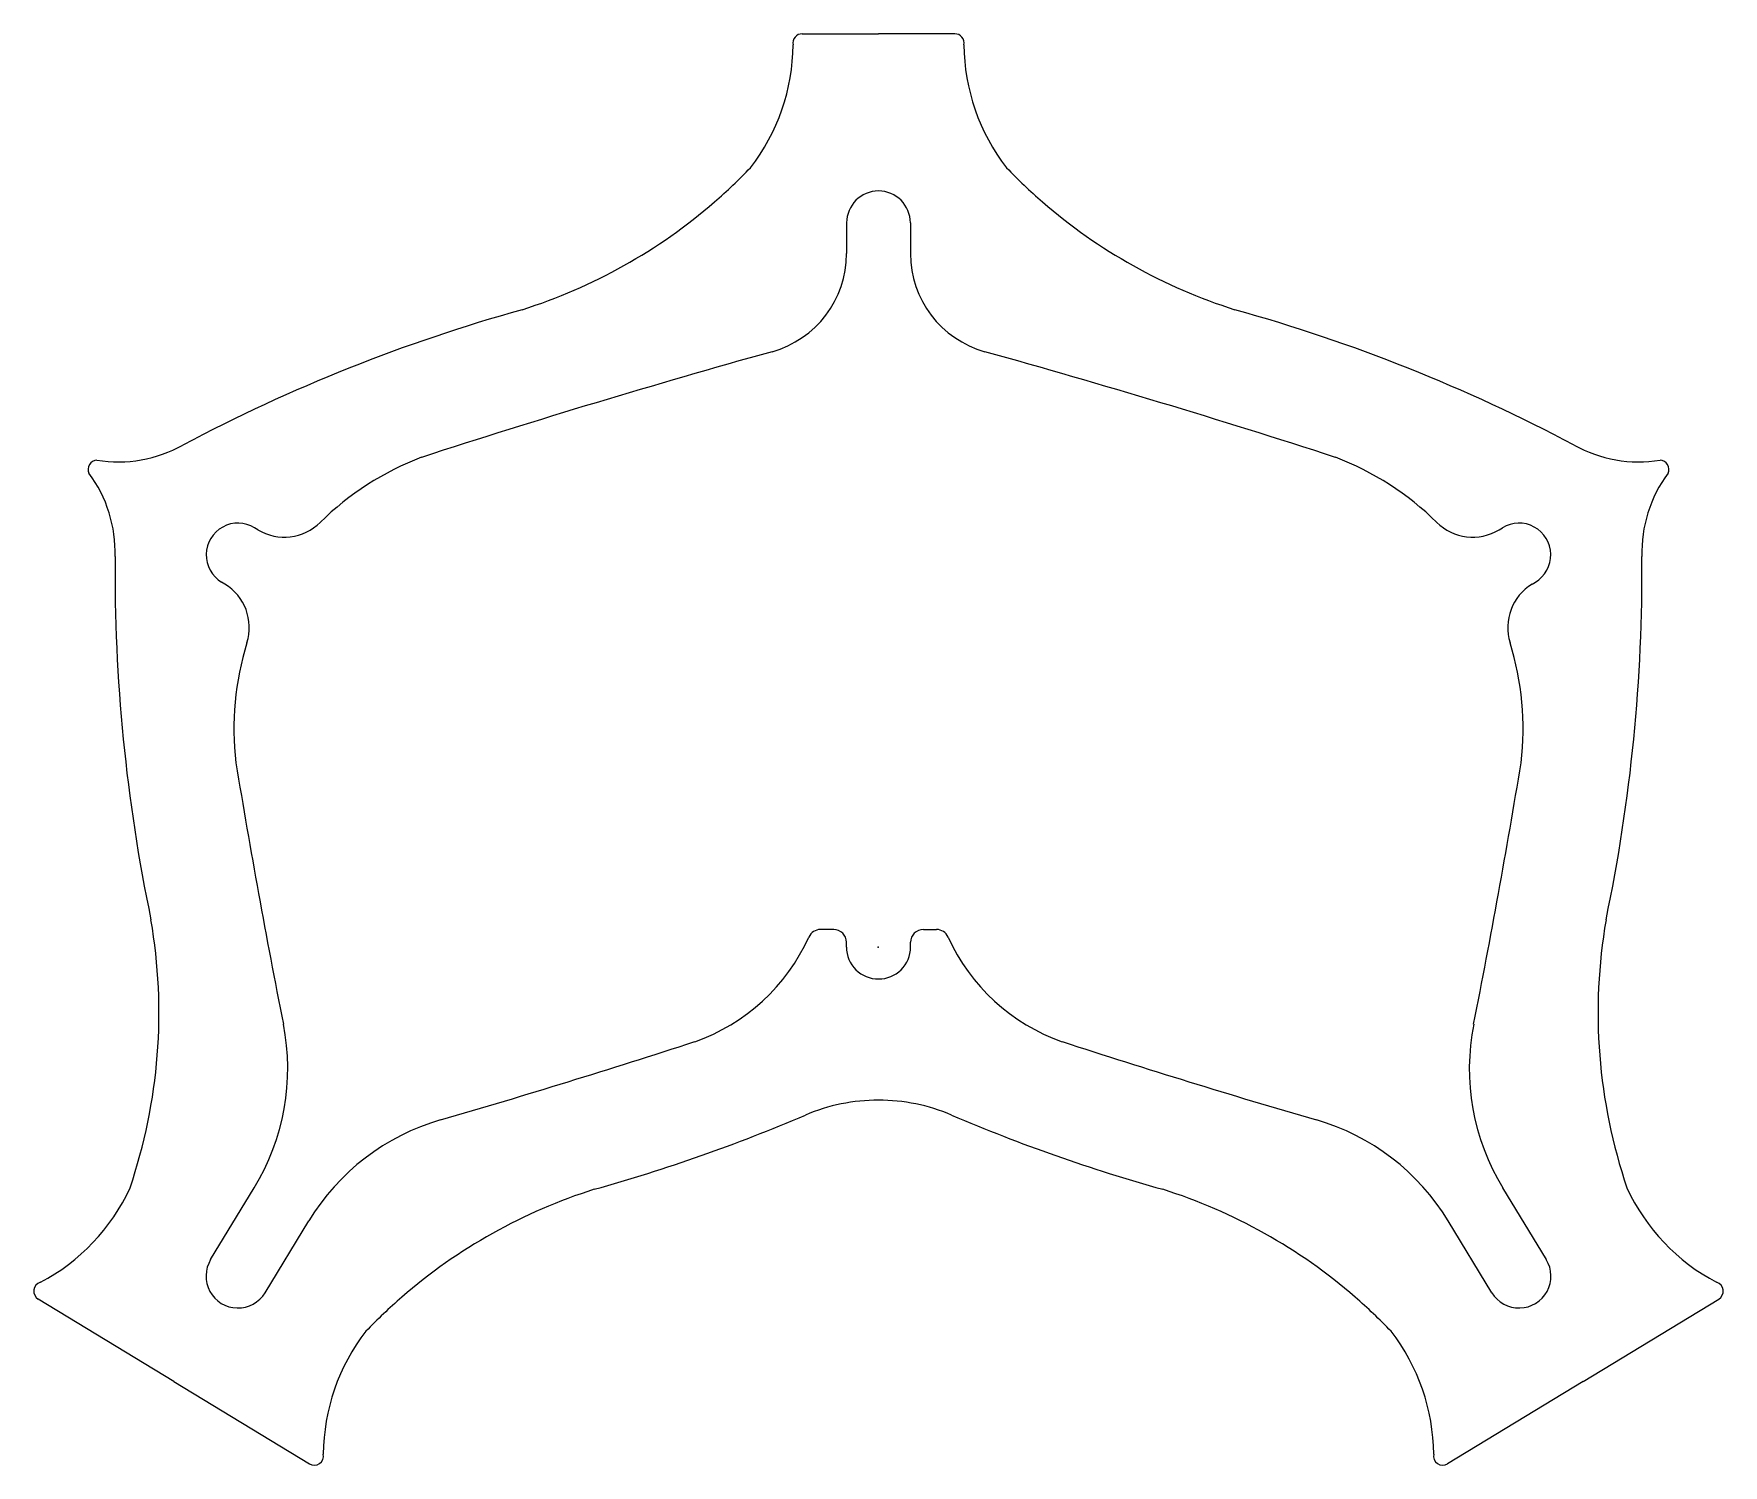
# Model space of a CAD drawing. Header units: inches. Extents: x 0 to 66.3, y 0 to 56.2.
import ezdxf

# ---------------------------------------------------------------- set-up
doc = ezdxf.new("R2010")
doc.units = ezdxf.units.IN
doc.header["$LTSCALE"] = 0.5
doc.header["$MEASUREMENT"] = 0
doc.layers.get('0').update_dxf_attribs({"lineweight": 18})

msp = doc.modelspace()

# ---------------------------------------------------------------- linework, layer by layer
for p, q in [((30.142, 56.178), (33.137, 56.178)), ((30.142, 56.178), (33.137, 56.178)), ((36.132, 56.178), (33.137, 56.178)), ((36.132, 56.178), (33.137, 56.178)), ((31.887, 48.758), (31.887, 47.555)), ((34.387, 48.758), (34.387, 47.555)), ((8.789, 36.715), (8.662, 36.792)), ((57.484, 36.715), (57.612, 36.792)), ((7.491, 34.579), (7.363, 34.656)), ((58.783, 34.579), (58.911, 34.656)), ((31.378, 21.024), (30.859, 21.024)), ((34.896, 21.024), (35.415, 21.024)), ((31.878, 20.333), (31.878, 20.524)), ((34.396, 20.333), (34.396, 20.524)), ((6.936, 8.07), (8.648, 10.886)), ((59.338, 8.07), (57.625, 10.886)), ((9.072, 6.771), (10.784, 9.587)), ((57.201, 6.771), (55.489, 9.587)), ((5.491, 3.287), (0.171, 6.521)), ((60.783, 3.287), (66.102, 6.521)), ((5.491, 3.287), (10.81, 0.053)), ((60.783, 3.287), (55.463, 0.053))]:
    msp.add_line(p, q)
for centre, radius, start, end in [((21.819, 55.803), 7.967, 322.19444, 359.60527), ((30.142, 55.815), 0.363, 90, 190.63165), ((36.132, 55.815), 0.363, 349.36835, 90), ((44.455, 55.803), 7.967, 180.39473, 217.80556), ((12.689, 65.737), 21.388, 310.95325, 316.15152), ((53.585, 65.737), 21.388, 223.84848, 229.04675), ((33.137, 48.758), 1.25, 90, 180), ((33.137, 48.758), 1.25, 0, 90), ((12.689, 65.737), 21.388, 287.59445, 310.95325), ((53.585, 65.737), 21.388, 229.04675, 252.40555), ((27.887, 47.555), 4, 285.56738, 0), ((38.387, 47.555), 4, 180, 254.43262), ((37.117, -18.968), 66.778, 105.60435, 117.91888), ((29.157, -18.968), 66.778, 62.08112, 74.39565), ((120.201, -283.807), 339.98, 105.56738, 107.988), ((-53.928, -283.807), 339.98, 72.012, 74.43262), ((3.305, 44.596), 5.22, 260.82643, 299.17478), ((62.968, 44.596), 5.22, 240.82522, 279.17357), ((2.493, 39.08), 0.363, 148.70066, 204.27408), ((2.493, 39.08), 0.363, 93.12724, 148.70066), ((19.239, 28.914), 11.379, 110.74117, 134.70006), ((47.034, 28.914), 11.379, 45.29994, 69.25883), ((63.781, 39.08), 0.363, 31.29934, 86.87276), ((63.781, 39.08), 0.363, 335.72592, 31.29934), ((-2.03, 35.821), 5.22, 358.22653, 36.57489), ((68.304, 35.821), 5.22, 143.42511, 181.77347), ((8.012, 35.724), 1.25, 58.70066, 238.70066), ((9.828, 38.424), 2, 238.70066, 314.70006), ((56.445, 38.424), 2, 225.29994, 301.29934), ((58.261, 35.724), 1.25, 301.29934, 121.29934), ((69.963, 35.056), 66.778, 179.48244, 191.79696), ((-3.689, 35.056), 66.778, 348.20304, 0.51756), ((6.452, 32.87), 2, 342.70126, 58.70066), ((59.822, 32.87), 2, 121.29934, 197.29874), ((19.226, 28.891), 11.379, 162.70126, 186.66015), ((47.048, 28.891), 11.379, 353.33985, 17.29874), ((343.326, 83.177), 339.98, 189.41332, 191.17182), ((-277.052, 83.177), 339.98, 348.82818, 350.58668), ((-16.481, 17.76), 21.388, 341.2498, 9.80686), ((82.754, 17.76), 21.388, 170.19314, 198.7502), ((23.379, 23.889), 7.702, 289.35416, 335.7776), ((30.859, 20.524), 0.5, 90, 155.7776), ((31.378, 20.524), 0.5, 0, 90), ((34.896, 20.524), 0.5, 90, 180), ((35.415, 20.524), 0.5, 24.2224, 90), ((42.894, 23.889), 7.702, 204.2224, 250.64584), ((33.128, 20.333), 1.25, 180, 270.40894), ((33.146, 20.333), 1.25, 269.59106, 0), ((0.958, 15.562), 9, 328.70066, 11.17182), ((65.316, 15.562), 9, 168.82818, 211.29934), ((-79.06, 339.985), 339.98, 286.2295, 287.988), ((145.334, 339.985), 339.98, 252.012, 253.7705), ((33.124, 7.07), 7.257, 89.89669, 113.14453), ((33.15, 7.07), 7.257, 66.85547, 90.10331), ((18.475, 4.912), 9, 106.2295, 148.70066), ((4.024, 75.146), 66.778, 285.60435, 293.14453), ((62.249, 75.146), 66.778, 246.85547, 254.39565), ((47.799, 4.912), 9, 31.29934, 73.7705), ((-3.46, 14.226), 7.967, 297.79605, 335.20688), ((28.452, -9.559), 21.388, 107.59445, 130.95325), ((37.821, -9.559), 21.388, 49.04675, 72.40555), ((69.734, 14.226), 7.967, 204.79312, 242.20395), ((8.004, 7.421), 1.25, 148.70066, 328.70066), ((58.269, 7.421), 1.25, 211.29934, 31.29934), ((0.36, 6.831), 0.363, 106.76967, 238.70066), ((65.914, 6.831), 0.363, 301.29934, 73.23033), ((28.452, -9.559), 21.388, 130.95325, 136.15152), ((37.821, -9.559), 21.388, 43.84848, 49.04675), ((19.322, 0.375), 7.967, 142.19444, 179.60527), ((46.951, 0.375), 7.967, 0.39473, 37.80556), ((10.999, 0.363), 0.363, 238.70066, 10.63165), ((55.275, 0.363), 0.363, 169.36835, 301.29934)]:
    msp.add_arc(centre, radius, start, end)
msp.add_point((33.128, 20.333))

doc.saveas('drawing.dxf')
